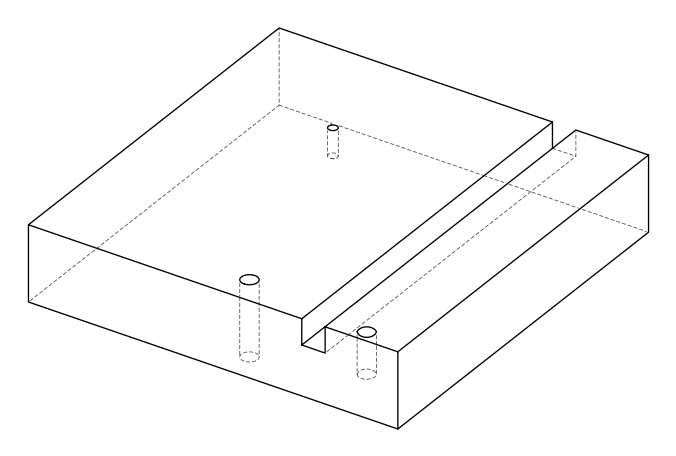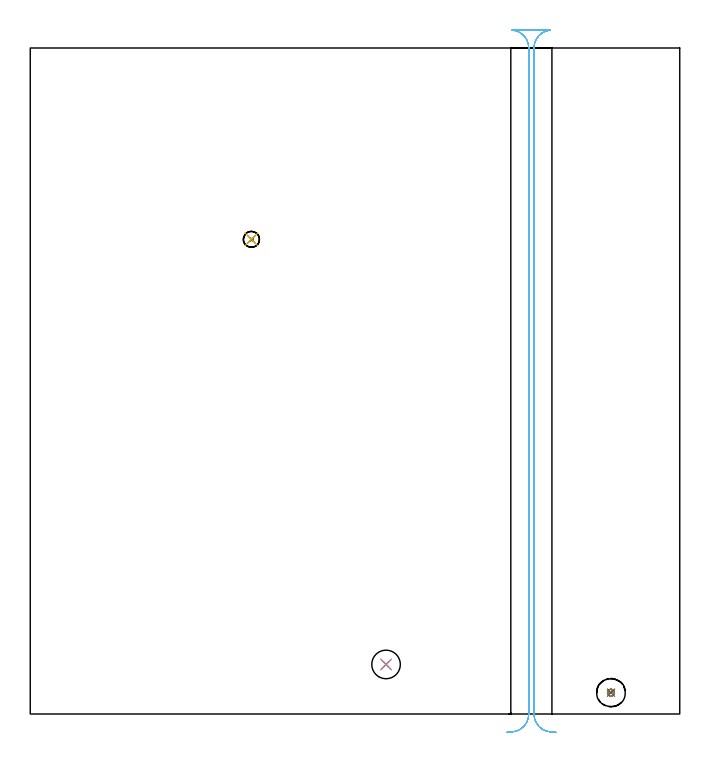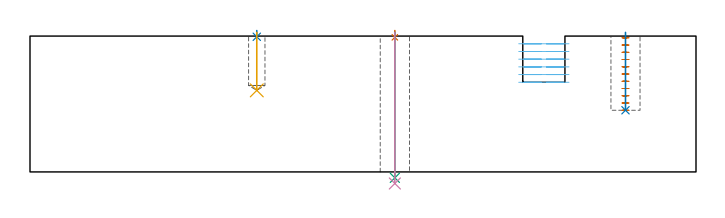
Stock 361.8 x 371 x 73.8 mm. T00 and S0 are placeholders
(PLAN: 8 operations, 6 tool changes, 11.9 min)
(1 SPOT_DRILL | STEP1HOLE | NXT0321_9005460120000 | 0.03 min | 2 mm3)
(2 SPOT_DRILL_1 | STEP1POCKET | NXT0321_9005460120000 | 0.03 min | 1 mm3)
(3 DRILL_THROUGH_HOLE_INTO_CENTER | STEP1HOLE | NXT0301_065 | 0.32 min | 5095 mm3)
(4 DRILL_TO_ENLARGE_THROUGH_HOLE | STEP1HOLE | UGT0301_241 | 0.33 min | 9529 mm3)
(5 DRILL_BLIND_HOLE_INTO_CENTER | STEP1POCKET | UGT0301_205 | 0.13 min | 1716 mm3)
(6 MILL_RECTANGULAR_SLOT | SLOT_RECTANGULAR | UGT0201_136 | Follow Part, ap 5, ae 75% | 10.04 min | 213312 mm3)
(7 MILL_BLIND_HOLE_FROM_SOLID_MATERIAL | STEP1POCKET_1 | NXT0201_011 | Spiral | 0.82 min | 7893 mm3)
(8 BORE_BLIND_HOLE | STEP1POCKET_1 | UGT0332_074 | 0.17 min | 9 mm3)
(TOOL NXT0321_9005460120000 | NC Spot Drill, 142deg, 12mm, Carbide, Uncoated | D12 PA142 FL30 Z2)
(TOOL NXT0301_065 | Carbide Drill 9.4mm [860.1-0940-075A1-MM 2214] | D9.4 PA140 FL98 Z2)
(TOOL UGT0301_241 | Twist Drill 15.9 mm | D15.9 PA118 FL120 Z2)
(TOOL UGT0301_205 | Twist Drill 8.9 mm | D8.9 PA118 FL78 Z2)
(TOOL UGT0201_136 | Carbide End Mill 20.0 | D20 FL30 Z4)
(TOOL NXT0201_011 | ENDMILL 12mm [2P460-1200-NA 1630] | D12 FL38 Z6)
(TOOL UGT0332_074 | 15.8 mm Rough Boring Bar | D15.8)
(OP 1 SPOT_DRILL)
G17 G21 G94 G90
T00 M6
G54
G17 G0 G90 X198.2 Y27.6 S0 M3
G43 Z83.8 H0
G94 G81 G98 Z73.116 F250. R76.8
G80
M5
M2
(OP 2 SPOT_DRILL_1)
G17 G21 G94 G90
T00 M6
G54
G17 G0 G90 X123.2 Y264.4 S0 M3
G43 Z83.8 H0
G94 G81 G98 Z73.417 F250. R76.8
G80
M5
M2
(OP 3 DRILL_THROUGH_HOLE_INTO_CENTER)
G17 G21 G94 G90
T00 M6
G54
G17 G0 G90 X198.2 Y27.6 S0 M3
G43 Z83.8 H1
G94 G73 G98 Z-3.211 F250. Q8.557 R75.8
G80
M5
M2
(OP 4 DRILL_TO_ENLARGE_THROUGH_HOLE)
G17 G21 G94 G90
T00 M6
G54
G17 G0 G90 X198.2 Y27.6 S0 M3
G43 Z83.8 H0
G94 G73 G98 Z-6.277 F250. Q13.346 R75.8
G80
M5
M2
(OP 5 DRILL_BLIND_HOLE_INTO_CENTER)
G17 G21 G94 G90
T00 M6
G54
G17 G0 G90 X123.2 Y264.4 S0 M3
G43 Z83.8 H0
G94 G81 G98 Z44.3 F250. R75.8
G80
M5
M2
(OP 6 MILL_RECTANGULAR_SLOT)
G17 G21 G94 G90
T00 M6
G54
G17 G0 G90 X292.817 Y-10.202 S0 M3
G43 Z83.8 H0
Z69.617
G94 G1 X289.826 Y-9.97 F250.
G2 X280.6 Y0. R10. F500.
G1 Y371.
G2 X289.826 Y380.97 R10.
G1 Y381.
X268.474
Y380.97
G2 X277.7 Y371. R10.
G1 Y0.
G2 X268.474 Y-9.97 R10.
G1 X265.483 Y-10.202 F250.
G0 X292.817 Z65.433
G1 X289.826 Y-9.97
G2 X280.6 Y0. R10. F500.
G1 Y371.
G2 X289.826 Y380.97 R10.
G1 Y381.
X268.474
Y380.97
G2 X277.7 Y371. R10.
G1 Y0.
G2 X268.474 Y-9.97 R10.
G1 X265.483 Y-10.202 F250.
G0 X292.817 Z61.25
G1 X289.826 Y-9.97
G2 X280.6 Y0. R10. F500.
G1 Y371.
G2 X289.826 Y380.97 R10.
G1 Y381.
X268.474
Y380.97
G2 X277.7 Y371. R10.
G1 Y0.
G2 X268.474 Y-9.97 R10.
G1 X265.483 Y-10.202 F250.
G0 X292.817 Z57.067
G1 X289.826 Y-9.97
G2 X280.6 Y0. R10. F500.
G1 Y371.
G2 X289.826 Y380.97 R10.
G1 Y381.
X268.474
Y380.97
G2 X277.7 Y371. R10.
G1 Y0.
G2 X268.474 Y-9.97 R10.
G1 X265.483 Y-10.202 F250.
G0 X292.817 Z52.883
G1 X289.826 Y-9.97
G2 X280.6 Y0. R10. F500.
G1 Y371.
G2 X289.826 Y380.97 R10.
G1 Y381.
X268.474
Y380.97
G2 X277.7 Y371. R10.
G1 Y0.
G2 X268.474 Y-9.97 R10.
G1 X265.483 Y-10.202 F250.
G0 X292.817 Z48.7
G1 X289.826 Y-9.97
G2 X280.6 Y0. R10. F500.
G1 Y371.
G2 X289.826 Y380.97 R10.
G1 Y381.
X268.474
Y380.97
G2 X277.7 Y371. R10.
G1 Y0.
G2 X268.474 Y-9.97 R10.
G1 X265.483 Y-10.202 F250.
G0 Z83.8
M5
M2
(OP 7 MILL_BLIND_HOLE_FROM_SOLID_MATERIAL)
G17 G21 G94 G90
T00 M6
G54
G17 G0 G90 X323.5 Y11.9 S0 M3
G43 Z83.8 H1
Z72.864
G94 G3 X324.248 Y13.052 R0.819 F250.
X322.727 Y13.636 R1.152
X321.764 Y11.127 R1.9
X322.727 Y13.636 R-1.9
X322.246 Y12.381 R0.95
X323.5 Y11.9 R0.95
G0 Z68.927
G3 X324.248 Y13.052 R0.819
X322.727 Y13.636 R1.152
X321.764 Y11.127 R1.9
X322.727 Y13.636 R-1.9
X322.246 Y12.381 R0.95
X323.5 Y11.9 R0.95
G0 Z64.991
G3 X324.248 Y13.052 R0.819
X322.727 Y13.636 R1.152
X321.764 Y11.127 R1.9
X322.727 Y13.636 R-1.9
X322.246 Y12.381 R0.95
X323.5 Y11.9 R0.95
G0 Z61.055
G3 X324.248 Y13.052 R0.819
X322.727 Y13.636 R1.152
X321.764 Y11.127 R1.9
X322.727 Y13.636 R-1.9
X322.246 Y12.381 R0.95
X323.5 Y11.9 R0.95
G0 Z57.118
G3 X324.248 Y13.052 R0.819
X322.727 Y13.636 R1.152
X321.764 Y11.127 R1.9
X322.727 Y13.636 R-1.9
X322.246 Y12.381 R0.95
X323.5 Y11.9 R0.95
G0 Z53.182
G3 X324.248 Y13.052 R0.819
X322.727 Y13.636 R1.152
X321.764 Y11.127 R1.9
X322.727 Y13.636 R-1.9
X322.246 Y12.381 R0.95
X323.5 Y11.9 R0.95
G0 Z49.245
G3 X324.248 Y13.052 R0.819
X322.727 Y13.636 R1.152
X321.764 Y11.127 R1.9
X322.727 Y13.636 R-1.9
X322.246 Y12.381 R0.95
X323.5 Y11.9 R0.95
G0 Z45.309
G3 X324.248 Y13.052 R0.819
X322.727 Y13.636 R1.152
X321.764 Y11.127 R1.9
X322.727 Y13.636 R-1.9
X322.246 Y12.381 R0.95
X323.5 Y11.9 R0.95
G0 Z41.373
G3 X324.248 Y13.052 R0.819
X322.727 Y13.636 R1.152
X321.764 Y11.127 R1.9
X322.727 Y13.636 R-1.9
X322.246 Y12.381 R0.95
X323.5 Y11.9 R0.95
G0 Z37.436
G3 X324.248 Y13.052 R0.819
X322.727 Y13.636 R1.152
X321.764 Y11.127 R1.9
X322.727 Y13.636 R-1.9
X322.246 Y12.381 R0.95
X323.5 Y11.9 R0.95
G0 Z33.5
G3 X324.248 Y13.052 R0.819
X322.727 Y13.636 R1.152
X321.764 Y11.127 R1.9
X322.727 Y13.636 R-1.9
X322.246 Y12.381 R0.95
X323.5 Y11.9 R0.95
G0 Z83.8
M5
M2
(OP 8 BORE_BLIND_HOLE)
G17 G21 G94 G90
T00 M6
G54
G17 G0 G90 X323.5 Y11.9 S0 M3
G43 Z83.8 H0
G94 G85 G98 Z33.5 F250. R75.8
G80
M5
M2
